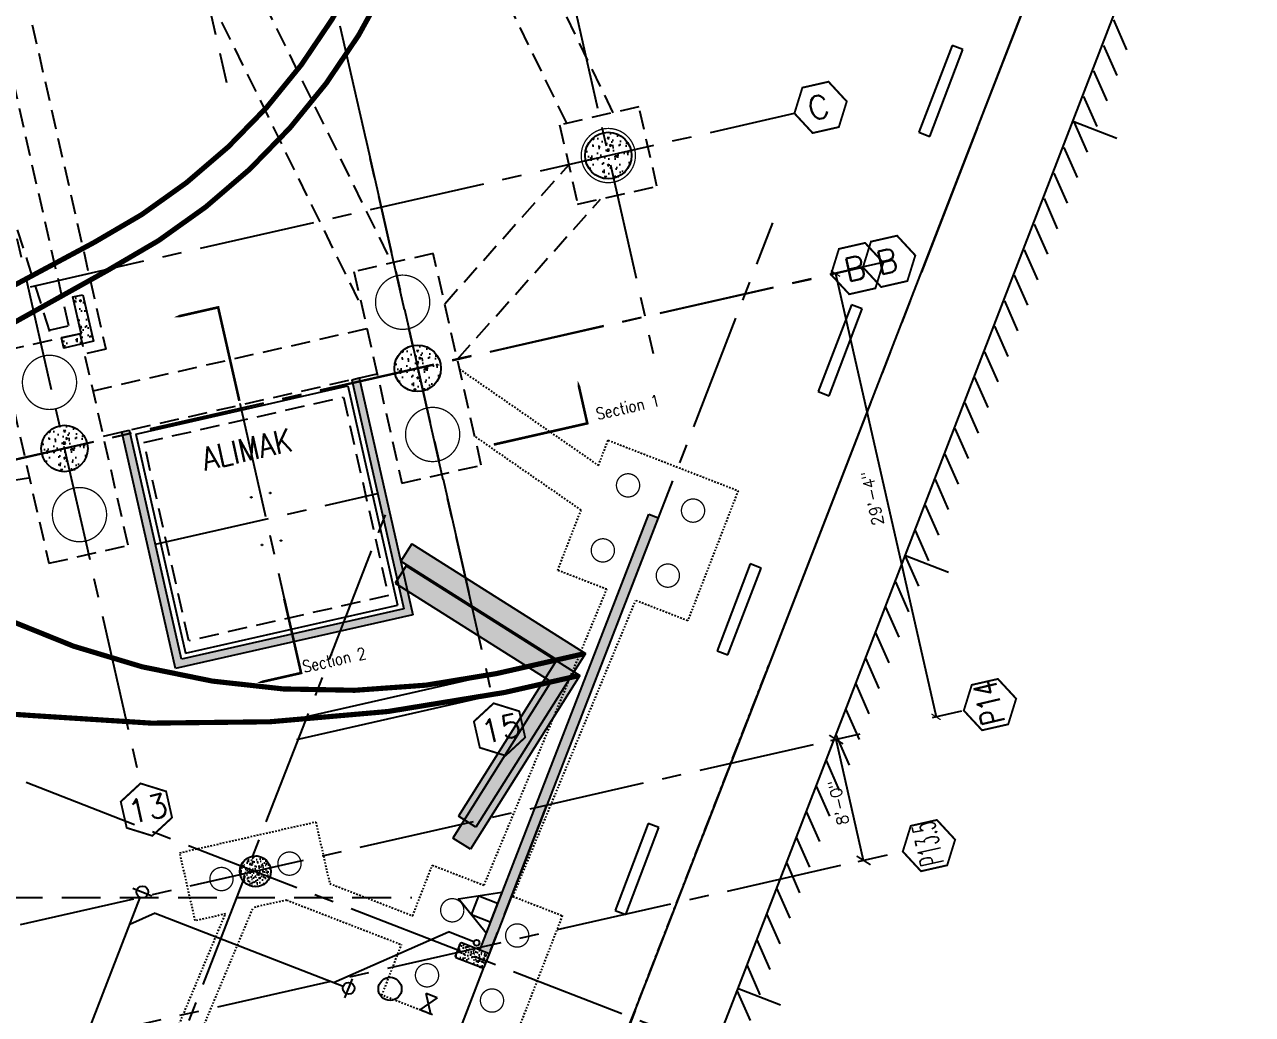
# Model space of a CAD drawing. Header units: feet. Extents: x 308 to 1449, y -4548 to -3843.
# Drawn here: x 1013.4 to 1092.7, y -4252.9 to -4189 of the extents above; entities that cross this region are included whole.
import ezdxf

# ---------------------------------------------------------------- set-up
doc = ezdxf.new("R2010")
doc.units = ezdxf.units.FT
doc.header["$LTSCALE"] = 10
doc.header["$MEASUREMENT"] = 0
doc.header["$PDMODE"] = 3
doc.header["$PDSIZE"] = 0.05
for name, pattern in [('CENTER', [2, 1.25, -0.25, 0.25, -0.25]), ('CENTER2', [1.125, 0.75, -0.125, 0.125, -0.125]), ('HIDDEN', [0.375, 0.25, -0.125]), ('HIDDEN2', [0.1875, 0.125, -0.0625]), ('PHANTOM2', [1.25, 0.625, -0.125, 0.125, -0.125, 0.125, -0.125]), ('XSITE-EXST$0$PL', [4.9, 1, -0.2, 0.15, -0.2, 0.15, -0.2, 3])]:
    doc.linetypes.add(name, pattern=pattern)
doc.layers.get('0').update_dxf_attribs({"linetype": 'CONTINUOUS'})
doc.layers.get('DefPoints').update_dxf_attribs({"linetype": 'CONTINUOUS', "lineweight": 0})
for name, color, linetype in [('1-ELEC-UG', 162, 'PHANTOM2'), ('1-TELC-UG', 92, 'PHANTOM2'), ('auger pile', 1, 'CONTINUOUS'), ('caisson', 1, 'HIDDEN2'), ('conc. wall', 7, 'CONTINUOUS'), ('GRID', 30, 'CENTER2'), ('HATCH', 8, 'CONTINUOUS'), ('Mat Footing Dewatering Pump', 80, 'CONTINUOUS'), ('MISC', 7, 'CONTINUOUS'), ('p-ftg.', 4, 'HIDDEN2'), ('p-sanr-pip', 5, 'CONTINUOUS'), ('p-sanr-pipe', 5, 'CONTINUOUS'), ('p-sanr-symb', 3, 'CONTINUOUS'), ('PL 1098 Red', 3, 'CONTINUOUS'), ('property line', 6, 'CENTER'), ('SLN', 6, 'CONTINUOUS'), ('tower crane', 210, 'CONTINUOUS'), ('tower-ftg', 4, 'HIDDEN2'), ('XSITE-EXST$0$PL', 3, 'XSITE-EXST$0$PL')]:
    doc.layers.add(name, color=color, linetype=linetype)
doc.layers.add('1-EM-UG', color=240, linetype='PHANTOM2', lineweight=40)
doc.styles.add('ARIAL', font='arial.ttf')
doc.styles.get("Standard").update_dxf_attribs({"font": 'ROMANS.SHX'})
doc.dimstyles.new('060 HR', dxfattribs={"dimscale": 150, "dimtxt": 0.125, "dimasz": 0.125, "dimexe": 0.18, "dimexo": 0.0625, "dimgap": 0.09, "dimtad": 0, "dimtoh": 1, "dimzin": 0, "dimdsep": 46, "dimlunit": 4, "dimtxsty": 'ARIAL', "dimblk": 'ARCHTICK', "dimcen": 0.09, "dimadec": 0, "dimazin": 0, "dimtfac": 1, "dimtofl": 0, "dimtmove": 0, "dimatfit": 3, "dimldrblk": 'JR-ARCH-ARW', "dimfxl": 1, "dimtolj": 1, "dimtzin": 0, "dimlwd": -1, "dimarcsym": 0})
doc.dimstyles.get("Standard").update_dxf_attribs({"dimtxt": 0.18, "dimasz": 0.18, "dimexe": 0.18, "dimexo": 0.0625, "dimgap": 0.09, "dimtad": 0, "dimtih": 1, "dimtoh": 1, "dimdec": 4, "dimzin": 0, "dimdsep": 46, "dimtxsty": 'Standard', "dimcen": 0.09, "dimaunit": 1, "dimadec": 4, "dimazin": 0, "dimtfac": 1, "dimtdec": 4, "dimtofl": 0, "dimtmove": 0, "dimatfit": 3, "dimfxl": 1, "dimtolj": 1, "dimtzin": 0, "dimarcsym": 0})
pattern_1 = [(62.7839, (881.7496, -4336.5271), (1.188943, 0.1625244), [0.125, -1.375]), (7.7839, (881.7496, -4336.5271), (-0.502921, 1.171407), [0.1, -1.1]), (113.2353, (881.8486, -4336.5135), (0.686023, 1.333931), [0.106234, -1.16857]), (58.9681, (881.6758, -4336.202), (1.795685, 0.124562), [0.1875, -2.0625]), (109.4195, (881.8254, -4336.1916), (1.159911, 1.92798), [0.15935, -1.752855]), (3.9681, (881.6758, -4336.202), (1.15991, 1.92798), [0.15, -1.65]), (33.7839, (881.8568, -4336.2464), (1.1186665, -0.434264), [0.125, -1.375]), (338.7839, (881.8568, -4336.2464), (0.128045, 1.268357), [0.1, -1.1]), (84.2353, (881.95, -4336.2826), (1.246712, 0.834092), [0.106234, -1.16857]), (50.2839, (881.74955, -4336.5271), (-0.103004, 0.5455544), [0, -1.0866667, 0, -1.1166667, 0, -1.1041667]), (20.2839, (881.74955, -4336.5271), (0.2821255, 0.7380757), [0, -0.6366667, 0, -1.0616667, 0, -0.4208333]), (340.2839, (881.3871, -4336.60933), (0.8759678, 0.160209), [0, -0.4166667, 0, -1.3, 0, -1.725]), (330.2839, (881.2246, -4336.6462), (0.9109654, 0.3777794), [0, -0.5416667, 0, -0.8633333, 0, -1.225])]

# ---------------------------------------------------------------- blocks, each defined once
blk = doc.blocks.new('_ArchTick')
at = {"color": 0, "linetype": 'ByBlock', "const_width": 0.15}
blk.add_lwpolyline([(-0.5, -0.5), (0.5, 0.5)], dxfattribs=at)
blk = doc.blocks.new('JR-ARCH-ARW')
at = {"linetype": 'ByBlock', "lineweight": -2}
h = blk.add_hatch(color=0, dxfattribs=at)
h.paths.add_polyline_path([(-0.5, 0.5), (-0.55, 0.45), (-0.1, 0), (0, 0)])
h.paths.add_polyline_path([(0, 0), (-0.1013, 0), (-0.5507, -0.4493), (-0.5, -0.5)])
at = {"color": 0, "linetype": 'ByBlock', "lineweight": -2}
for p, q in [((-0.5, 0.5), (-0.55, 0.45)), ((-0.5, 0.5), (0, 0)), ((-0.55, 0.45), (-0.1, 0)), ((0, 0), (-1, 0)), ((-0.1007, 0.0007), (-0.5507, -0.4493)), ((0, 0), (-0.5, -0.5)), ((-0.5, -0.5), (-0.5507, -0.4493))]:
    blk.add_line(p, q, dxfattribs=at)
blk = doc.blocks.new('A$C5F951A37')
at = {"layer": 'XSITE-EXST$0$PL'}
blk.add_lwpolyline([(85.959, 148.104), (254.944, 149.579), (254.944, -256.561), (123.904, -256.561), (123.904, -64.081), (2.904, -64.081), (2.904, -60.391), (-31.306, -60.391, 0.219201), (-17.868, -12.027, 0.064813), (-28.942, 25.081), (49.332, 73.425, 0.263278), (80.172, 129.521), (80.092, 136.021, -0.236377), (85.959, 148.104)], format="xyb", dxfattribs=at)
blk = doc.blocks.new('A$C54E400CE')
at = {"linetype": 'HIDDEN', "rotation": 338.8}
blk.add_blockref('A$C5F951A37', (51.026, 331.392), dxfattribs=at)
blk = doc.blocks.new('p51')
blk.add_line((0, -1), (0, 1))
blk.add_circle((0, 0), 0.576)
blk = doc.blocks.new('*D43')
at = {"transparency": 16777216}
for p, q in [((6654.83, -3798.82), (6734.43, -3745.16)), ((6744.89, -3760.68), (6731.92, -3741.43)), ((6665.29, -3814.34), (6652.32, -3795.09))]:
    blk.add_line(p, q, dxfattribs=at)
at = {"layer": 'DefPoints', "color": 0, "transparency": 16777216}
for p in [(6734.43, -3745.16), (6747.41, -3764.41), (6667.8, -3818.07)]:
    blk.add_point(p, dxfattribs=at)
at = {"transparency": 16777216, "xscale": 9, "yscale": 9, "zscale": 9}
for p, rotation in [((6734.43, -3745.16), 33.98400000000024), ((6654.83, -3798.82), 213.9840000000002)]:
    blk.add_blockref('_ArchTick', p, dxfattribs=dict(at, rotation=rotation))
at = {"transparency": 16777216, "insert": (6689.55, -3764.45), "char_height": 9, "attachment_point": 5, "rotation": 33.984}
blk.add_mtext('\\A1;8\'-0"', dxfattribs=at)
blk = doc.blocks.new('*D44')
at = {"transparency": 16777216}
for p, q in [((7070.65, -3614.19), (6778.78, -3810.94)), ((7082.01, -3631.04), (7068.98, -3611.7)), ((6790.14, -3827.8), (6777.1, -3808.46))]:
    blk.add_line(p, q, dxfattribs=at)
at = {"layer": 'DefPoints', "color": 0, "transparency": 16777216}
for p in [(7082.85, -3632.29), (6778.78, -3810.94), (6790.98, -3829.04)]:
    blk.add_point(p, dxfattribs=at)
at = {"transparency": 16777216, "xscale": 6, "yscale": 6, "zscale": 6}
for p, rotation in [((7070.65, -3614.19), 33.9840000000001), ((6778.78, -3810.94), 213.9840000000001)]:
    blk.add_blockref('_ArchTick', p, dxfattribs=dict(at, rotation=rotation))
at = {"transparency": 16777216, "insert": (6918.79, -3703.78), "char_height": 9, "attachment_point": 5, "rotation": 33.984}
blk.add_mtext('\\A1;29\'-4"', dxfattribs=at)
blk = doc.blocks.new('A$C2A3944E8')
at = {"layer": 'conc. wall'}
h = blk.add_hatch(dxfattribs=at)
h.set_pattern_fill('AR-CONC', color=256, style=0)
h.set_pattern_definition([(50, (-94.641, 3235.727), (7.172602, -0.627521), [0.75, -8.25]), (355, (-94.641, 3235.727), (-1.387513, 7.521921), [0.6, -6.6]), (100.4514, (-94.0434, 3235.675), (5.785094, 6.894395), [0.637402, -7.011421]), (46.1842, (-94.641, 3237.727), (10.67241, -1.65519), [1.125, -12.375]), (96.6356, (-93.752, 3237.589), (9.346627, 9.741179), [0.956103, -10.51713]), (351.1842, (-94.641, 3237.727), (9.34662, 9.741186), [0.9, -9.9]), (21, (-93.641, 3237.227), (5.9690705, -4.026189), [0.75, -8.25]), (326, (-93.641, 3237.227), (2.433153, 7.2515), [0.6, -6.6]), (71.4514, (-93.144, 3236.8916), (8.402226, 3.225305), [0.637402, -7.011421]), (37.5, (-94.6411, 3235.727), (0.1215986, 3.3289385), [0, -6.52, 0, -6.7, 0, -6.625]), (7.5, (-94.641, 3235.727), (2.6306954, 3.944117), [0, -3.82, 0, -6.37, 0, -2.525]), (327.5, (-96.8711, 3235.727), (5.3382244, -0.2255487), [0, -2.5, 0, -7.8, 0, -10.35]), (317.5, (-97.871, 3235.727), (5.8318617, 1.00105), [0, -3.25, 0, -5.18, 0, -7.35])])
h.paths.add_polyline_path([(3648.702481, 516.262432, 0.4142135624), (3636.702481, 504.262432), (3648.702481, 504.262432)])
h.paths.add_polyline_path([(3648.702481, 516.262432), (3648.702481, 504.262432), (3660.702481, 504.262432, 0.4142135624)])
h.paths.add_polyline_path([(3648.702481, 504.262432), (3636.702481, 504.262432, 0.4142135624), (3648.702481, 492.262432)])
h.paths.add_polyline_path([(3660.702481, 504.262432), (3648.702481, 504.262432), (3648.702481, 492.262432, 0.4142135624)])
h = blk.add_hatch(dxfattribs=at)
h.set_pattern_fill('AR-CONC', color=256, style=0)
h.set_pattern_definition([(50, (3013.359, 3235.727), (7.172602, -0.627521), [0.75, -8.25]), (355, (3013.359, 3235.727), (-1.387513, 7.521921), [0.6, -6.6]), (100.4514, (3013.9566, 3235.675), (5.785094, 6.894395), [0.637402, -7.011421]), (46.1842, (3013.359, 3237.727), (10.67241, -1.65519), [1.125, -12.375]), (96.6356, (3014.248, 3237.589), (9.346627, 9.74118), [0.956103, -10.51713]), (351.1842, (3013.359, 3237.727), (9.34662, 9.741186), [0.9, -9.9]), (21, (3014.359, 3237.227), (5.96907, -4.026189), [0.75, -8.25]), (326, (3014.359, 3237.227), (2.433153, 7.2515), [0.6, -6.6]), (71.4514, (3014.856, 3236.8916), (8.402226, 3.225305), [0.637402, -7.011421]), (37.5, (3013.3589, 3235.727), (0.1215986, 3.3289385), [0, -6.52, 0, -6.7, 0, -6.625]), (7.5, (3013.359, 3235.727), (2.6306954, 3.944117), [0, -3.82, 0, -6.37, 0, -2.525]), (327.5, (3011.1289, 3235.727), (5.3382244, -0.2255487), [0, -2.5, 0, -7.8, 0, -10.35]), (317.5, (3010.129, 3235.727), (5.831862, 1.00105), [0, -3.25, 0, -5.18, 0, -7.35])])
h.paths.add_polyline_path([(3648.702481, 336.262432), (3643.452481, 336.262432), (3642.702481, 335.512432), (3642.702481, 313.012432), (3643.452481, 312.262432), (3648.702481, 312.262432)])
h.paths.add_polyline_path([(3654.702481, 335.512432), (3653.952481, 336.262432), (3648.702481, 336.262432), (3648.702481, 312.262432), (3653.952481, 312.262432), (3654.702481, 313.012432)])
h = blk.add_hatch(dxfattribs=at)
h.set_pattern_fill('AR-CONC', color=256, style=0)
h.set_pattern_definition([(50, (1448.896, 3235.727), (7.172602, -0.627521), [0.75, -8.25]), (355, (1448.896, 3235.727), (-1.387513, 7.521921), [0.6, -6.6]), (100.4514, (1449.4935, 3235.675), (5.785094, 6.894395), [0.637402, -7.011421]), (46.1842, (1448.896, 3237.727), (10.67241, -1.65519), [1.125, -12.375]), (96.6356, (1449.785, 3237.589), (9.346627, 9.74118), [0.956103, -10.51713]), (351.1842, (1448.896, 3237.727), (9.34662, 9.741186), [0.9, -9.9]), (21, (1449.896, 3237.227), (5.9690705, -4.026189), [0.75, -8.25]), (326, (1449.896, 3237.227), (2.433153, 7.2515), [0.6, -6.6]), (71.4514, (1450.393, 3236.8916), (8.402226, 3.225305), [0.637402, -7.011421]), (37.5, (1448.8958, 3235.727), (0.1215986, 3.3289385), [0, -6.52, 0, -6.7, 0, -6.625]), (7.5, (1448.8958, 3235.727), (2.6306954, 3.944117), [0, -3.82, 0, -6.37, 0, -2.525]), (327.5, (1446.6658, 3235.727), (5.3382244, -0.2255487), [0, -2.5, 0, -7.8, 0, -10.35]), (317.5, (1445.6658, 3235.727), (5.8318617, 1.00105), [0, -3.25, 0, -5.18, 0, -7.35])])
h.paths.add_polyline_path([(4016.702481, 312.262432), (4016.702481, 320.262432), (3805.648988, 320.262432), (3805.470217, 312.262432)])
h.paths.add_polyline_path([(3805.470217, 312.262432), (3805.648988, 320.262432), (3772.737302, 320.262432), (3778.130121, 312.262432)])
h.paths.add_polyline_path([(3656.962182, 320.262432), (3662.355, 312.262432), (3778.130121, 312.262432), (3772.737302, 320.262432)])
h.paths.add_polyline_path([(3656.962182, 320.262432), (3654.702481, 320.262432), (3654.702481, 313.012432), (3653.952481, 312.262432), (3662.355, 312.262432)])
at = {"const_width": 1.5}
for points in [[(4275.681634, 236.109444), (4254.947251, 234.665373), (4245.830661, 215.986835), (4257.448455, 198.752367), (4278.182838, 200.196438), (4287.299428, 218.874977)], [(3865.065299, 43.753534), (3844.330915, 42.309463), (3835.214326, 23.630924), (3846.83212, 6.396457), (3867.566503, 7.840528), (3876.683093, 26.519066)], [(3983.93715, 39.159676), (3963.202766, 37.715605), (3954.086176, 19.037066), (3965.70397, 1.802599), (3986.438354, 3.24667), (3995.554943, 21.925208)]]:
    blk.add_lwpolyline(points, close=True, dxfattribs=at)
at = {"layer": 'auger pile', "const_width": 1}
for points in [[(3638.641176, 519.187918, 1), (3628.579871, 534.113405, 1)], [(3658.763785, 489.336945, -1), (3668.82509, 474.411459, -1)], [(3612.702481, 351.262432, -1), (3630.702481, 351.262432, -1)], [(3666.702481, 351.262432, -1), (3684.702481, 351.262432, -1)], [(3968.702481, 343.262432, -1), (3986.702481, 343.262432, -1)], [(4022.702481, 343.262432, -1), (4040.702481, 343.262432, -1)], [(3612.702481, 297.262432, -1), (3630.702481, 297.262432, -1)], [(3666.702481, 297.262432, -1), (3684.702481, 297.262432, -1)], [(3968.702481, 289.262432, -1), (3986.702481, 289.262432, -1)], [(4022.702481, 289.262432, -1), (4040.702481, 289.262432, -1)]]:
    blk.add_lwpolyline(points, format="xyb", close=True, dxfattribs=at)
at = {"layer": 'conc. wall'}
for p, q in [((3654.702481, 320.262432), (4016.702481, 320.262432)), ((4016.702481, 320.262432), (4016.702481, 312.262432)), ((3653.952481, 312.262432), (4016.702481, 312.262432))]:
    blk.add_line(p, q, dxfattribs=at)
blk.add_lwpolyline([(3642.702481, 335.512432), (3642.702481, 313.012432), (3643.452481, 312.262432), (3653.952481, 312.262432), (3654.702481, 313.012432), (3654.702481, 335.512432), (3653.952481, 336.262432), (3643.452481, 336.262432)], close=True, dxfattribs=at)
blk.add_circle((3648.702481, 504.262432), 12, dxfattribs=at)
at = {"layer": 'p-ftg.'}
for p, q in [((3450.702481, 518.260518), (3609.54676, 514.044283)), ((3450.702481, 500.255417), (3621.882021, 495.745485)), ((3636.702481, 473.76001), (3636.702481, 378.262432)), ((3660.702481, 447.228154), (3660.702481, 378.262432)), ((3702.702481, 311.271482), (3950.702481, 305.510833))]:
    blk.add_line(p, q, dxfattribs=at)
for points in [[(3609.54676, 514.044283), (3596.130337, 533.946935), (3640.906796, 564.130849)], [(3640.906796, 564.130849), (3701.274624, 474.577929), (3660.702481, 447.228154)], [(3636.702481, 473.76001), (3621.882021, 495.745485)], [(4068.409837, 497.535187), (4037.787341, 370.262432), (4058.702481, 370.262432), (4058.702481, 262.262432), (3950.702481, 262.262432), (3950.702481, 305.510833)], [(3950.702481, 370.262432), (4000.759964, 370.262432), (4024.214267, 467.742853)], [(3594.702481, 378.262432), (3636.702481, 378.262432)], [(3594.702481, 336.262432), (3594.702481, 378.262432)], [(3660.702481, 378.262432), (3702.702481, 378.262432), (3702.702481, 335.277474), (3950.702481, 329.516824)], [(3950.702481, 329.516824), (3950.702481, 370.262432)], [(3702.702481, 311.271482), (3702.702481, 270.262432), (3594.702481, 270.262432), (3594.702481, 312.262432)]]:
    blk.add_lwpolyline(points, dxfattribs=at)
at = {"layer": 'property line'}
blk.add_line((103.702481, 191.262432), (3944.010577, 191.262432), dxfattribs=at)
blk.add_text('B', height=18, rotation=303.984).set_placement((4254.044659, 220.647641))
for s, width, p in [('P13.5', 0.483433, (3847.784686, 9.443145)), ('P14', 0.720815, (3966.656537, 4.849287))]:
    blk.add_text(s, height=18, rotation=33.984, dxfattribs=dict(width=width)).set_placement(p)
for p1, p2, distance, override, picture, middle in [((4254.947251, 234.665373), (3963.071069, 37.91097), -21.825472, {"dimscale": 96, "dimtxt": 9, "dimasz": 0.0625, "dimexe": 0.03125, "dimexo": 0.015625, "dimgap": 0.0625, "dimtad": 1, "dimtih": 0, "dimtoh": 0, "dimdec": 5, "dimzin": 3, "dimlunit": 4, "dimblk": 'ArchTick', "dimcen": 0, "dimclrd": 256, "dimclre": 256, "dimclrt": 256, "dimadec": 3, "dimtdec": 5, "dimlwd": 65535, "dimlwe": 65535}, '*D44', (4090.887281, 163.171153)), ((3839.897681, 48.885963), (3919.500276, 102.546255), 23.206663, {"dimscale": 72, "dimtxt": 9, "dimasz": 0.125, "dimexe": 0.0625, "dimgap": 0.0625, "dimtad": 1, "dimtih": 0, "dimtoh": 0, "dimdec": 5, "dimzin": 1, "dimlunit": 4, "dimblk": 'ArchTick', "dimcen": 0, "dimclrd": 256, "dimclre": 256, "dimclrt": 256, "dimadec": 3, "dimtdec": 5, "dimlwd": 65535, "dimlwe": 65535}, '*D43', (3861.643509, 102.500574))]:
    dim = blk.add_aligned_dim(p1=p1, p2=p2, distance=distance, dimstyle='Standard', override=override)
    dim.commit()
    dim.dimension.update_dxf_attribs({"geometry": picture, "text_midpoint": middle, "insert": (-2827.905816, 3866.953187)})

msp = doc.modelspace()

# ---------------------------------------------------------------- hatches: boundary and pattern name
h = msp.add_hatch()
h.set_pattern_fill('ANSI31', color=256, scale=86.4, style=0)
h.set_pattern_definition([(45, (-9600.612, -22059.948), (-7.636753, 7.636753), [])])
h.paths.add_polyline_path([(1042.748, -4245.201), (1043.971, -4245.676), (1043.497, -4246.899), (1042.274, -4246.424)])
at = {"layer": 'conc. wall'}
h = msp.add_hatch(dxfattribs=at)
h.set_pattern_fill('AR-CONC', color=256, scale=0.166667, angle=12.78389, style=0)
h.set_pattern_definition(pattern_1)
h.paths.add_polyline_path([(1012.182, -4184.303), (1008.911, -4185.046), (1009.059, -4185.696), (1011.68, -4185.101), (1012.33, -4184.954)])
h.paths.add_polyline_path([(1012.33, -4184.954), (1011.68, -4185.101), (1012.122, -4187.052), (1012.772, -4186.904)])
h.paths.add_polyline_path([(1017.198, -4206.408), (1016.548, -4206.556), (1017.083, -4208.913), (1015.823, -4209.198), (1015.97, -4209.849), (1017.88, -4209.415)])
h = msp.add_hatch(dxfattribs=at)
h.set_pattern_fill('AR-CONC', color=256, scale=0.166667, angle=12.78389, style=0)
h.set_pattern_definition([(62.7839, (916.8537, -4317.6242), (1.188943, 0.1625244), [0.125, -1.375]), (7.7839, (916.8537, -4317.6242), (-0.502921, 1.171407), [0.1, -1.1]), (113.2353, (916.9528, -4317.6107), (0.686023, 1.333931), [0.106234, -1.16857]), (58.9681, (916.7799, -4317.2991), (1.795685, 0.124562), [0.1875, -2.0625]), (109.4195, (916.9296, -4317.2888), (1.159911, 1.92798), [0.15935, -1.752855]), (3.9681, (916.78, -4317.2991), (1.15991, 1.92798), [0.15, -1.65]), (33.7839, (916.9609, -4317.3435), (1.1186665, -0.434264), [0.125, -1.375]), (338.7839, (916.9609, -4317.3435), (0.128045, 1.268357), [0.1, -1.1]), (84.2353, (917.0541, -4317.3797), (1.246712, 0.834092), [0.106234, -1.16857]), (50.2839, (916.85367, -4317.6242), (-0.103004, 0.5455544), [0, -1.0866667, 0, -1.1166667, 0, -1.1041667]), (20.2839, (916.8537, -4317.6242), (0.2821255, 0.7380757), [0, -0.6366667, 0, -1.0616667, 0, -0.4208333]), (340.2839, (916.4912, -4317.70645), (0.8759678, 0.160209), [0, -0.4166667, 0, -1.3, 0, -1.725]), (330.2839, (916.3287, -4317.7433), (0.9109654, 0.3777794), [0, -0.5416667, 0, -0.8633333, 0, -1.225])])
h.paths.add_polyline_path([(1050.783, -4195.968, 0.414214), (1049.652, -4197.763), (1051.115, -4197.431)])
h.paths.add_polyline_path([(1050.783, -4195.968), (1051.115, -4197.431), (1052.578, -4197.099, 0.414214)])
h.paths.add_polyline_path([(1052.578, -4197.099), (1051.115, -4197.431), (1051.447, -4198.894, 0.414214)])
h.paths.add_polyline_path([(1051.115, -4197.431), (1049.652, -4197.763, 0.414214), (1051.447, -4198.894)])
h = msp.add_hatch(dxfattribs=at)
h.set_pattern_fill('AR-CONC', color=256, scale=0.166667, angle=12.78389, style=0)
h.set_pattern_definition([(62.7839, (904.5451, -4331.3548), (1.188943, 0.1625244), [0.125, -1.375]), (7.7839, (904.5451, -4331.3548), (-0.502921, 1.171407), [0.1, -1.1]), (113.2353, (904.6442, -4331.3413), (0.686023, 1.333931), [0.106234, -1.16857]), (58.9681, (904.4714, -4331.0297), (1.795685, 0.124562), [0.1875, -2.0625]), (109.4195, (904.621, -4331.0193), (1.159911, 1.92798), [0.15935, -1.752855]), (3.9681, (904.4714, -4331.0297), (1.15991, 1.92798), [0.15, -1.65]), (33.7839, (904.6523, -4331.0741), (1.1186665, -0.434264), [0.125, -1.375]), (338.7839, (904.6523, -4331.0741), (0.128045, 1.268357), [0.1, -1.1]), (84.2353, (904.7456, -4331.1103), (1.246712, 0.834092), [0.106234, -1.16857]), (50.2839, (904.54512, -4331.3548), (-0.103004, 0.5455544), [0, -1.0866667, 0, -1.1166667, 0, -1.1041667]), (20.2839, (904.5451, -4331.3548), (0.2821255, 0.7380757), [0, -0.6366667, 0, -1.0616667, 0, -0.4208333]), (340.2839, (904.18267, -4331.43704), (0.8759678, 0.160209), [0, -0.4166667, 0, -1.3, 0, -1.725]), (330.2839, (904.0201, -4331.4739), (0.9109654, 0.3777794), [0, -0.5416667, 0, -0.8633333, 0, -1.225])])
h.paths.add_polyline_path([(1038.474, -4209.699, 0.414214), (1037.343, -4211.493), (1038.806, -4211.161)])
h.paths.add_polyline_path([(1038.474, -4209.699), (1038.806, -4211.161), (1040.269, -4210.83, 0.414214)])
h.paths.add_polyline_path([(1040.269, -4210.83), (1038.806, -4211.161), (1039.138, -4212.624, 0.414214)])
h.paths.add_polyline_path([(1038.806, -4211.161), (1037.343, -4211.493, 0.414214), (1039.138, -4212.624)])
h = msp.add_hatch(dxfattribs=at)
h.set_pattern_fill('AR-CONC', color=256, scale=0.166667, angle=12.78389, style=0)
h.set_pattern_definition(pattern_1)
h.paths.add_polyline_path([(1015.679, -4214.871, 0.414214), (1014.548, -4216.666), (1016.011, -4216.334)])
h.paths.add_polyline_path([(1015.679, -4214.871), (1016.011, -4216.334), (1017.473, -4216.002, 0.414214)])
h.paths.add_polyline_path([(1017.473, -4216.002), (1016.011, -4216.334), (1016.343, -4217.797, 0.414214)])
h.paths.add_polyline_path([(1016.011, -4216.334), (1014.548, -4216.666, 0.414214), (1016.343, -4217.797)])
at = {"layer": 'tower crane'}
h = msp.add_hatch(dxfattribs=at)
h.set_pattern_fill('AR-CONC', color=2, scale=0.083333, angle=12.78389, style=0)
h.set_pattern_definition([(62.78389, (985.91225, -3504.1003), (0.59447158, 0.0812622), [0.0625, -0.6875]), (7.78389, (985.91225, -3504.1003), (-0.25146057, 0.58570367), [0.05, -0.55]), (113.23529, (985.9618, -3504.0935), (0.3430115, 0.6669656), [0.0531168, -0.5842851]), (58.96809, (985.8754, -3503.93776), (0.8978425, 0.0622808), [0.09375, -1.03125]), (109.41949, (985.9502, -3503.9326), (0.5799556, 0.9639899), [0.0796752, -0.8764275]), (3.96809, (985.8754, -3503.9378), (0.5799548, 0.9639904), [0.075, -0.825]), (33.78389, (985.96586, -3503.95995), (0.55933325, -0.21713203), [0.0625, -0.6875]), (338.78389, (985.96586, -3503.95995), (0.0640224, 0.6341785), [0.05, -0.55]), (84.23529, (986.01247, -3503.97805), (0.62335597, 0.41704596), [0.0531168, -0.5842851]), (50.28389, (985.91225, -3504.1003), (-0.051502014, 0.27277718), [0, -0.54333333, 0, -0.55833333, 0, -0.55208333]), (20.28389, (985.91225, -3504.1003), (0.14106275, 0.36903784), [0, -0.31833333, 0, -0.53083333, 0, -0.21041667]), (340.28389, (985.73102, -3504.14141), (0.43798388, 0.080104504), [0, -0.20833333, 0, -0.65, 0, -0.8625]), (330.28389, (985.64975, -3504.15985), (0.45548272, 0.1888897), [0, -0.27083333, 0, -0.43166667, 0, -0.6125])])
h.paths.add_polyline_path([(1020.206, -4215.147), (1019.719, -4215.257), (1019.769, -4215.481), (1020.257, -4215.37)])
h.paths.add_polyline_path([(1020.257, -4215.37), (1019.769, -4215.481), (1021.318, -4222.307), (1021.806, -4222.197)])
h.paths.add_polyline_path([(1021.806, -4222.197), (1021.318, -4222.307), (1023.185, -4230.536), (1030.775, -4228.814), (1030.664, -4228.326), (1023.562, -4229.937)])
h.paths.add_polyline_path([(1035.088, -4212.005), (1034.601, -4212.116), (1037.906, -4226.683), (1030.664, -4228.326), (1030.775, -4228.814), (1038.504, -4227.06)])
h.paths.add_polyline_path([(1035.037, -4211.782), (1034.55, -4211.892), (1034.601, -4212.116), (1035.088, -4212.005)])
at = {"layer": 'tower crane', "linetype": 'CENTER2'}
h = msp.add_hatch(color=256, dxfattribs=at)
h.paths.add_polyline_path([(1028.062, -4219.453, 0.414214), (1028.038, -4219.49), (1028.069, -4219.483)])
h.paths.add_polyline_path([(1028.062, -4219.453), (1028.069, -4219.483), (1028.099, -4219.476, 0.414214)])
h.paths.add_polyline_path([(1028.099, -4219.476), (1028.069, -4219.483), (1028.076, -4219.514, 0.414214)])
h.paths.add_polyline_path([(1028.069, -4219.483), (1028.038, -4219.49, 0.414214), (1028.076, -4219.514)])
h = msp.add_hatch(color=256, dxfattribs=at)
h.paths.add_polyline_path([(1029.281, -4219.176, 0.414214), (1029.257, -4219.214), (1029.288, -4219.207)])
h.paths.add_polyline_path([(1029.281, -4219.176), (1029.288, -4219.207), (1029.318, -4219.2, 0.414214)])
h.paths.add_polyline_path([(1029.318, -4219.2), (1029.288, -4219.207), (1029.295, -4219.237, 0.414214)])
h.paths.add_polyline_path([(1029.288, -4219.207), (1029.257, -4219.214, 0.414214), (1029.295, -4219.237)])
h = msp.add_hatch(color=256, dxfattribs=at)
h.paths.add_polyline_path([(1029.977, -4222.244, 0.414214), (1029.954, -4222.281), (1029.984, -4222.274)])
h.paths.add_polyline_path([(1029.977, -4222.244), (1029.984, -4222.274), (1030.014, -4222.268, 0.414214)])
h.paths.add_polyline_path([(1030.014, -4222.268), (1029.984, -4222.274), (1029.991, -4222.305, 0.414214)])
h.paths.add_polyline_path([(1029.984, -4222.274), (1029.954, -4222.281, 0.414214), (1029.991, -4222.305)])
h = msp.add_hatch(color=256, dxfattribs=at)
h.paths.add_polyline_path([(1028.758, -4222.521, 0.414214), (1028.735, -4222.558), (1028.765, -4222.551)])
h.paths.add_polyline_path([(1028.758, -4222.521), (1028.765, -4222.551), (1028.795, -4222.544, 0.414214)])
h.paths.add_polyline_path([(1028.795, -4222.544), (1028.765, -4222.551), (1028.772, -4222.582, 0.414214)])
h.paths.add_polyline_path([(1028.765, -4222.551), (1028.735, -4222.558, 0.414214), (1028.772, -4222.582)])

# ---------------------------------------------------------------- linework, layer by layer
at = {"linetype": 'HIDDEN'}
msp.add_line((888.339, -4245.302), (1038.435, -4245.302), dxfattribs=at)
for p, q in [((1040.059, -4251.777), (1039.36, -4251.506)), ((1039.652, -4252.826), (1039.36, -4251.506)), ((1040.059, -4251.777), (1038.953, -4252.554)), ((1039.652, -4252.826), (1038.953, -4252.554))]:
    msp.add_line(p, q)
at = {"const_width": 0.125}
for points in [[(1063.642, -4193.05), (1063.129, -4194.705), (1064.305, -4195.976), (1065.995, -4195.593), (1066.507, -4193.938), (1065.331, -4192.667)], [(1066.002, -4203.453), (1065.489, -4205.107), (1066.666, -4206.378), (1068.355, -4205.995), (1068.867, -4204.341), (1067.691, -4203.069)], [(1045.364, -4233.286), (1043.71, -4232.773), (1042.439, -4233.949), (1042.822, -4235.638), (1044.476, -4236.151), (1045.747, -4234.975)], [(1022.569, -4238.458), (1020.914, -4237.945), (1019.643, -4239.122), (1020.026, -4240.811), (1021.681, -4241.323), (1022.952, -4240.147)]]:
    msp.add_lwpolyline(points, close=True, dxfattribs=at)
for points in [[(1044.247, -4244.966), (1043.222, -4247.609), (1041.445, -4245.399)], [(1042.748, -4245.201), (1043.971, -4245.676), (1043.497, -4246.899), (1042.274, -4246.424)]]:
    msp.add_lwpolyline(points, close=True)
msp.add_circle((1037.024, -4251.203), 0.75)
at = {"layer": '1-ELEC-UG', "const_width": 0.333}
for points in [[(1004.101, -4212.713), (1009.143, -4208.047, -0.063777), (1010.867, -4206.818), (1017.929, -4203.033, 0.180963), (1036.428, -4182.279), (1042.306, -4167.122)], [(1008.206, -4225.256, 0.183998), (1043.911, -4230.854)]]:
    msp.add_lwpolyline(points, format="xyb", dxfattribs=at)
msp.add_lwpolyline([(1043.911, -4230.854), (1049.503, -4229.586)], dxfattribs=at)
at = {"layer": '1-EM-UG', "const_width": 0.333, "flags": 128}
msp.add_lwpolyline([(1044.426, -4232.073), (1049.094, -4231.014)], dxfattribs=at)
msp.add_lwpolyline([(1044.426, -4232.073, -0.075225), (1014.009, -4233.57, 0.060559), (975.678, -4234.004, 0.087172)], format="xyb", dxfattribs=at)
at = {"layer": '1-TELC-UG', "const_width": 0.333}
msp.add_lwpolyline([(1005.061, -4212.495), (1018.867, -4204.799, 0.180918), (1038.293, -4183.002), (1043.977, -4168.344)], format="xyb", dxfattribs=at)
at = {"layer": 'caisson', "const_width": 0.0833}
for points in [[(1049.408, -4197.818, 1), (1052.821, -4197.044, 1)], [(1036.131, -4207.282, 1), (1039.545, -4206.508, 1)], [(1013.336, -4212.454, 1), (1016.749, -4211.68, 1)], [(1038.068, -4215.815, 1), (1041.481, -4215.041, 1)], [(1015.272, -4220.987, 1), (1018.685, -4220.213, 1)]]:
    msp.add_lwpolyline(points, format="xyb", close=True, dxfattribs=at)
at = {"layer": 'conc. wall'}
msp.add_lwpolyline([(1017.198, -4206.408), (1017.88, -4209.415), (1015.97, -4209.849), (1015.823, -4209.198), (1017.083, -4208.913), (1016.548, -4206.556)], close=True, dxfattribs=at)
for centre in [(1051.115, -4197.431), (1038.806, -4211.161), (1016.011, -4216.334)]:
    msp.add_circle(centre, 1.5, dxfattribs=at)
at = {"layer": 'GRID'}
for p, q in [((1028.846, -4099.286), (1054.012, -4210.199)), ((1013.879, -4101.301), (1043.71, -4232.773)), ((1022.079, -4101.85), (1041.983, -4189.574)), ((1006.118, -4103.062), (1026.458, -4192.706)), ((991.083, -4106.473), (1020.914, -4237.945)), ((1002.847, -4208.383), (1063.129, -4194.705)), ((1035.469, -4196.363), (1042.167, -4225.885)), ((934.579, -4529.585), (1061.733, -4201.764)), ((1010.589, -4217.534), (1069.517, -4204.163)), ((1010.577, -4217.567), (1065.489, -4205.107)), ((919.196, -4523.619), (1036.771, -4220.491)), ((1064.339, -4235.447), (914.939, -4269.346)), ((1013.533, -4237.873), (1063.793, -4257.367)), ((1066.109, -4243.248), (949.489, -4269.71))]:
    msp.add_line(p, q, dxfattribs=at)
at = {"layer": 'HATCH', "linetype": 'Continuous'}
for p, q in [((1083.718, -4188.67, 5.3), (1084.574, -4190.612, 5.3)), ((1083.079, -4190.319, 5.3), (1083.934, -4192.26, 5.3)), ((1082.439, -4191.967, 5.3), (1083.295, -4193.908, 5.3)), ((1081.799, -4193.615, 5.3), (1082.655, -4195.556, 5.3)), ((1081.16, -4195.263, 5.3), (1082.015, -4197.204, 5.3)), ((1080.52, -4196.911, 5.3), (1081.375, -4198.852, 5.3)), ((1079.88, -4198.559, 5.3), (1080.736, -4200.5, 5.3)), ((1079.241, -4200.207, 5.3), (1080.096, -4202.148, 5.3)), ((1078.601, -4201.855, 5.3), (1079.456, -4203.796, 5.3)), ((1077.961, -4203.503, 5.3), (1078.817, -4205.444, 5.3)), ((1077.321, -4205.151, 5.3), (1078.177, -4207.092, 5.3)), ((1076.682, -4206.799, 5.3), (1077.537, -4208.74, 5.3)), ((1076.042, -4208.447, 5.3), (1076.898, -4210.389, 5.3)), ((1075.402, -4210.095, 5.3), (1076.258, -4212.037, 5.3)), ((1074.763, -4211.743, 5.3), (1075.618, -4213.685, 5.3)), ((1074.123, -4213.391, 5.3), (1074.979, -4215.333, 5.3)), ((1073.483, -4215.04, 5.3), (1074.339, -4216.981, 5.3)), ((1072.844, -4216.688, 5.3), (1073.699, -4218.629, 5.3)), ((1072.204, -4218.336, 5.3), (1073.059, -4220.277, 5.3)), ((1071.564, -4219.984, 5.3), (1072.42, -4221.925, 5.3)), ((1070.925, -4221.632, 5.3), (1071.78, -4223.573, 5.3)), ((1070.285, -4223.28, 5.3), (1071.14, -4225.221, 5.3)), ((1069.645, -4224.928, 5.3), (1070.501, -4226.869, 5.3)), ((1069.005, -4226.576, 5.3), (1069.861, -4228.517, 5.3)), ((1068.366, -4228.224, 5.3), (1069.221, -4230.165, 5.3)), ((1067.726, -4229.872, 5.3), (1068.582, -4231.813, 5.3)), ((1067.086, -4231.52, 5.3), (1067.942, -4233.461, 5.3)), ((1066.447, -4233.168, 5.3), (1067.302, -4235.11, 5.3)), ((1065.807, -4234.816, 5.3), (1066.663, -4236.758, 5.3)), ((1065.167, -4236.464, 5.3), (1066.023, -4238.406, 5.3)), ((1064.528, -4238.112, 5.3), (1065.383, -4240.054, 5.3)), ((1063.888, -4239.761, 5.3), (1064.743, -4241.702, 5.3)), ((1063.248, -4241.409, 5.3), (1064.104, -4243.35, 5.3)), ((1062.609, -4243.057, 5.3), (1063.464, -4244.998, 5.3)), ((1061.969, -4244.705, 5.3), (1062.824, -4246.646, 5.3)), ((1061.329, -4246.353, 5.3), (1062.185, -4248.294, 5.3)), ((1060.689, -4248.001, 5.3), (1061.545, -4249.942, 5.3)), ((1060.049, -4249.648, 5.3), (1060.905, -4251.59, 5.3)), ((1059.41, -4251.297, 5.3), (1060.266, -4253.24, 5.3))]:
    msp.add_line(p, q, dxfattribs=at)
at = {"layer": 'MISC'}
for p, q in [((1073.305, -4190.323), (1071.167, -4195.929)), ((1071.867, -4196.197), (1074.006, -4190.59)), ((1074.006, -4190.59), (1073.305, -4190.323)), ((1071.167, -4195.929), (1071.867, -4196.197)), ((1066.806, -4207.055), (1064.668, -4212.661)), ((1067.507, -4207.322), (1066.806, -4207.055)), ((1065.368, -4212.928), (1067.507, -4207.322)), ((1064.668, -4212.661), (1065.368, -4212.928)), ((1060.274, -4223.779), (1058.136, -4229.385)), ((1060.975, -4224.047), (1060.274, -4223.779)), ((1058.837, -4229.653), (1060.975, -4224.047)), ((1058.136, -4229.385), (1058.837, -4229.653)), ((1053.686, -4240.53), (1051.547, -4246.136)), ((1054.386, -4240.798), (1053.686, -4240.53)), ((1052.248, -4246.404), (1054.386, -4240.798)), ((1051.547, -4246.136), (1052.248, -4246.404))]:
    msp.add_line(p, q, dxfattribs=at)
at = {"layer": 'p-sanr-pip'}
msp.add_line((1042.438, -4248.163), (1040.788, -4247.523), dxfattribs=at)
at = {"layer": 'p-sanr-pipe'}
for p, q in [((1010.568, -4271.939), (1020.898, -4245.307)), ((1021.866, -4246.323), (1020.223, -4247.047)), ((1021.866, -4246.323), (1033.995, -4251.027)), ((1033.382, -4250.789), (1040.788, -4247.523))]:
    msp.add_line(p, q, dxfattribs=at)
at = {"layer": 'p-sanr-symb'}
msp.add_circle((1042.613, -4248.231), 0.188, dxfattribs=at)
at = {"layer": 'PL 1098 Red'}
msp.add_line((945.824, -4528.498), (1092.695, -4149.844), dxfattribs=at)
msp.add_line((945.824, -4528.498), (1092.695, -4149.844), dxfattribs=at)
at = {"layer": 'SLN'}
for p, q in [((1092.503, -4165.639), (1059.552, -4250.932, 5.3)), ((1083.933, -4196.338, 4.911), (1081.16, -4195.263, 5.3)), ((1073.067, -4224.332, 6.901), (1070.294, -4223.257, 7.29)), ((1059.552, -4250.932, 5.3), (1043.134, -4293.317, 5.3)), ((1062.228, -4252.259, 4.911), (1059.454, -4251.184, 5.3))]:
    msp.add_line(p, q, dxfattribs=at)
at = {"layer": 'tower crane', "color": 2}
for p, q in [((1034.55, -4211.892), (1035.037, -4211.782)), ((1034.55, -4211.892), (1037.906, -4226.683)), ((1035.037, -4211.782), (1038.504, -4227.06)), ((1019.719, -4215.257), (1020.206, -4215.147)), ((1023.562, -4229.937), (1020.206, -4215.147)), ((1023.185, -4230.536), (1019.719, -4215.257)), ((1038.504, -4227.06), (1023.185, -4230.536)), ((1037.906, -4226.683), (1023.562, -4229.937))]:
    msp.add_line(p, q, dxfattribs=at)
at = {"layer": 'tower crane', "color": 1, "linetype": 'Continuous'}
for p, q in [((1020.605, -4215.398), (1034.299, -4212.291)), ((1034.299, -4212.291), (1037.507, -4226.432)), ((1020.605, -4215.398), (1023.813, -4229.539)), ((1023.813, -4229.539), (1037.507, -4226.432))]:
    msp.add_line(p, q, dxfattribs=at)
at = {"layer": 'tower crane', "linetype": 'CENTER2'}
for p, q in [((1027.33, -4213.402), (1030.714, -4228.315)), ((1021.875, -4222.501), (1036.219, -4219.247))]:
    msp.add_line(p, q, dxfattribs=at)
at = {"layer": 'tower crane'}
for points in [[(1023.069, -4207.874, 0, 0.667, 0), (1024.543, -4207.539, 0.167, 0.167, 0), (1025.928, -4207.225, 0.167, 0.167, 0), (1027.298, -4213.259, 0.167, 0.167, 0)], [(1049.13, -4211.94, 0, 0.667, 0), (1049.465, -4213.414, 0.167, 0.167, 0), (1049.759, -4214.71, 0.167, 0.167, 0), (1043.724, -4216.079, 0.167, 0.167, 0)], [(1028.423, -4231.468, 0, 0.667, 0), (1029.897, -4231.134, 0.167, 0.167, 0), (1031.282, -4230.819, 0.167, 0.167, 0), (1030.196, -4226.035, 0.167, 0.167, 0)]]:
    msp.add_lwpolyline(points, format="xyseb", dxfattribs=at)
at = {"layer": 'tower crane', "linetype": 'HIDDEN2'}
msp.add_lwpolyline([(1021.134, -4215.94), (1034.015, -4213.018), (1036.919, -4225.817), (1024.038, -4228.74)], close=True, dxfattribs=at)
at = {"layer": 'tower crane', "linetype": 'CENTER2'}
for centre in [(1028.069, -4219.483), (1029.288, -4219.207), (1029.984, -4222.274), (1028.765, -4222.551)]:
    msp.add_circle(centre, 0.0313, dxfattribs=at)
at = {"layer": 'tower-ftg'}
for p, q in [((1051.438, -4194.666), (1040.021, -4171.193)), ((1048.433, -4195.348), (1037.017, -4171.875)), ((1012.685, -4183.506), (1018.678, -4209.918)), ((1027.217, -4184.188), (1037.135, -4204.363)), ((1016.285, -4208.41), (1011.177, -4185.899)), ((1025.322, -4187.133), (1035.24, -4207.307)), ((1011.251, -4196.863), (1015.222, -4209.335)), ((1040.552, -4206.991), (1048.56, -4198.033)), ((1041.366, -4210.581), (1050.614, -4200.236)), ((1015.019, -4208.697), (1016.285, -4208.41)), ((1017.856, -4212.604), (1035.532, -4208.593)), ((1018.678, -4209.918), (1017.317, -4210.227)), ((1018.52, -4215.529), (1036.196, -4211.519)), ((992.084, -4221.606), (1013.744, -4218.208))]:
    msp.add_line(p, q, dxfattribs=at)
for points in [[(1053.094, -4194.29), (1047.974, -4195.452), (1049.136, -4200.572), (1054.255, -4199.41)], [(1039.817, -4203.754), (1034.697, -4204.916), (1037.795, -4218.569), (1042.915, -4217.407)], [(1017.022, -4208.926), (1011.902, -4210.088), (1015, -4223.741), (1020.119, -4222.579)]]:
    msp.add_lwpolyline(points, close=True, dxfattribs=at)

# ---------------------------------------------------------------- block references
at = {"layer": 'Mat Footing Dewatering Pump', "linetype": 'HIDDEN'}
msp.add_blockref('A$C54E400CE', (749.887, -4528.498), dxfattribs=at)
at = {"layer": 'Mat Footing Dewatering Pump', "linetype": 'HIDDEN', "xscale": 0.08333333333333333, "yscale": 0.08333333333333333, "zscale": 0.08333333333333333, "rotation": 68.8}
msp.add_blockref('A$C2A3944E8', (957.561, -4542.294), dxfattribs=at)
at = {"layer": 'p-sanr-symb', "xscale": 0.6666666666666666, "yscale": 0.6666666666666666, "zscale": 0.6666666666666666}
for p, rotation in [((1021.037, -4244.949), 248.8), ((1034.353, -4251.166), 338.8000000000001)]:
    msp.add_blockref('p51', p, dxfattribs=dict(at, rotation=rotation))

# ---------------------------------------------------------------- texts
for s, p in [('C', (1064.191, -4195.197)), ('B', (1066.551, -4205.6)), ('15', (1043.091, -4235.407)), ('13', (1020.296, -4240.579))]:
    msp.add_text(s, height=1.5, rotation=12.78389).set_placement(p)
at = {"layer": 'tower crane', "linetype": 'HIDDEN2', "width": 0.864695}
for s, height, p in [('Section 1', 0.75, (1050.416, -4214.49)), ('ALIMAK', 1.5, (1025.085, -4217.772)), ('Section 2', 0.75, (1031.469, -4230.803))]:
    msp.add_text(s, height=height, rotation=12.78389, dxfattribs=at).set_placement(p)

# ---------------------------------------------------------------- leaders
at = {"layer": '1-ELEC-UG'}
msp.add_leader([(1049.64, -4229.554), (1043.911, -4230.854)], dimstyle='060 HR', override={"dimgap": 0.09, "dimtad": 0}, dxfattribs=at)
at = {"layer": '1-EM-UG'}
msp.add_leader([(1049.278, -4230.972), (1044.426, -4232.073)], dimstyle='060 HR', override={"dimgap": 0.09, "dimtad": 0}, dxfattribs=at)

doc.saveas('drawing.dxf')
